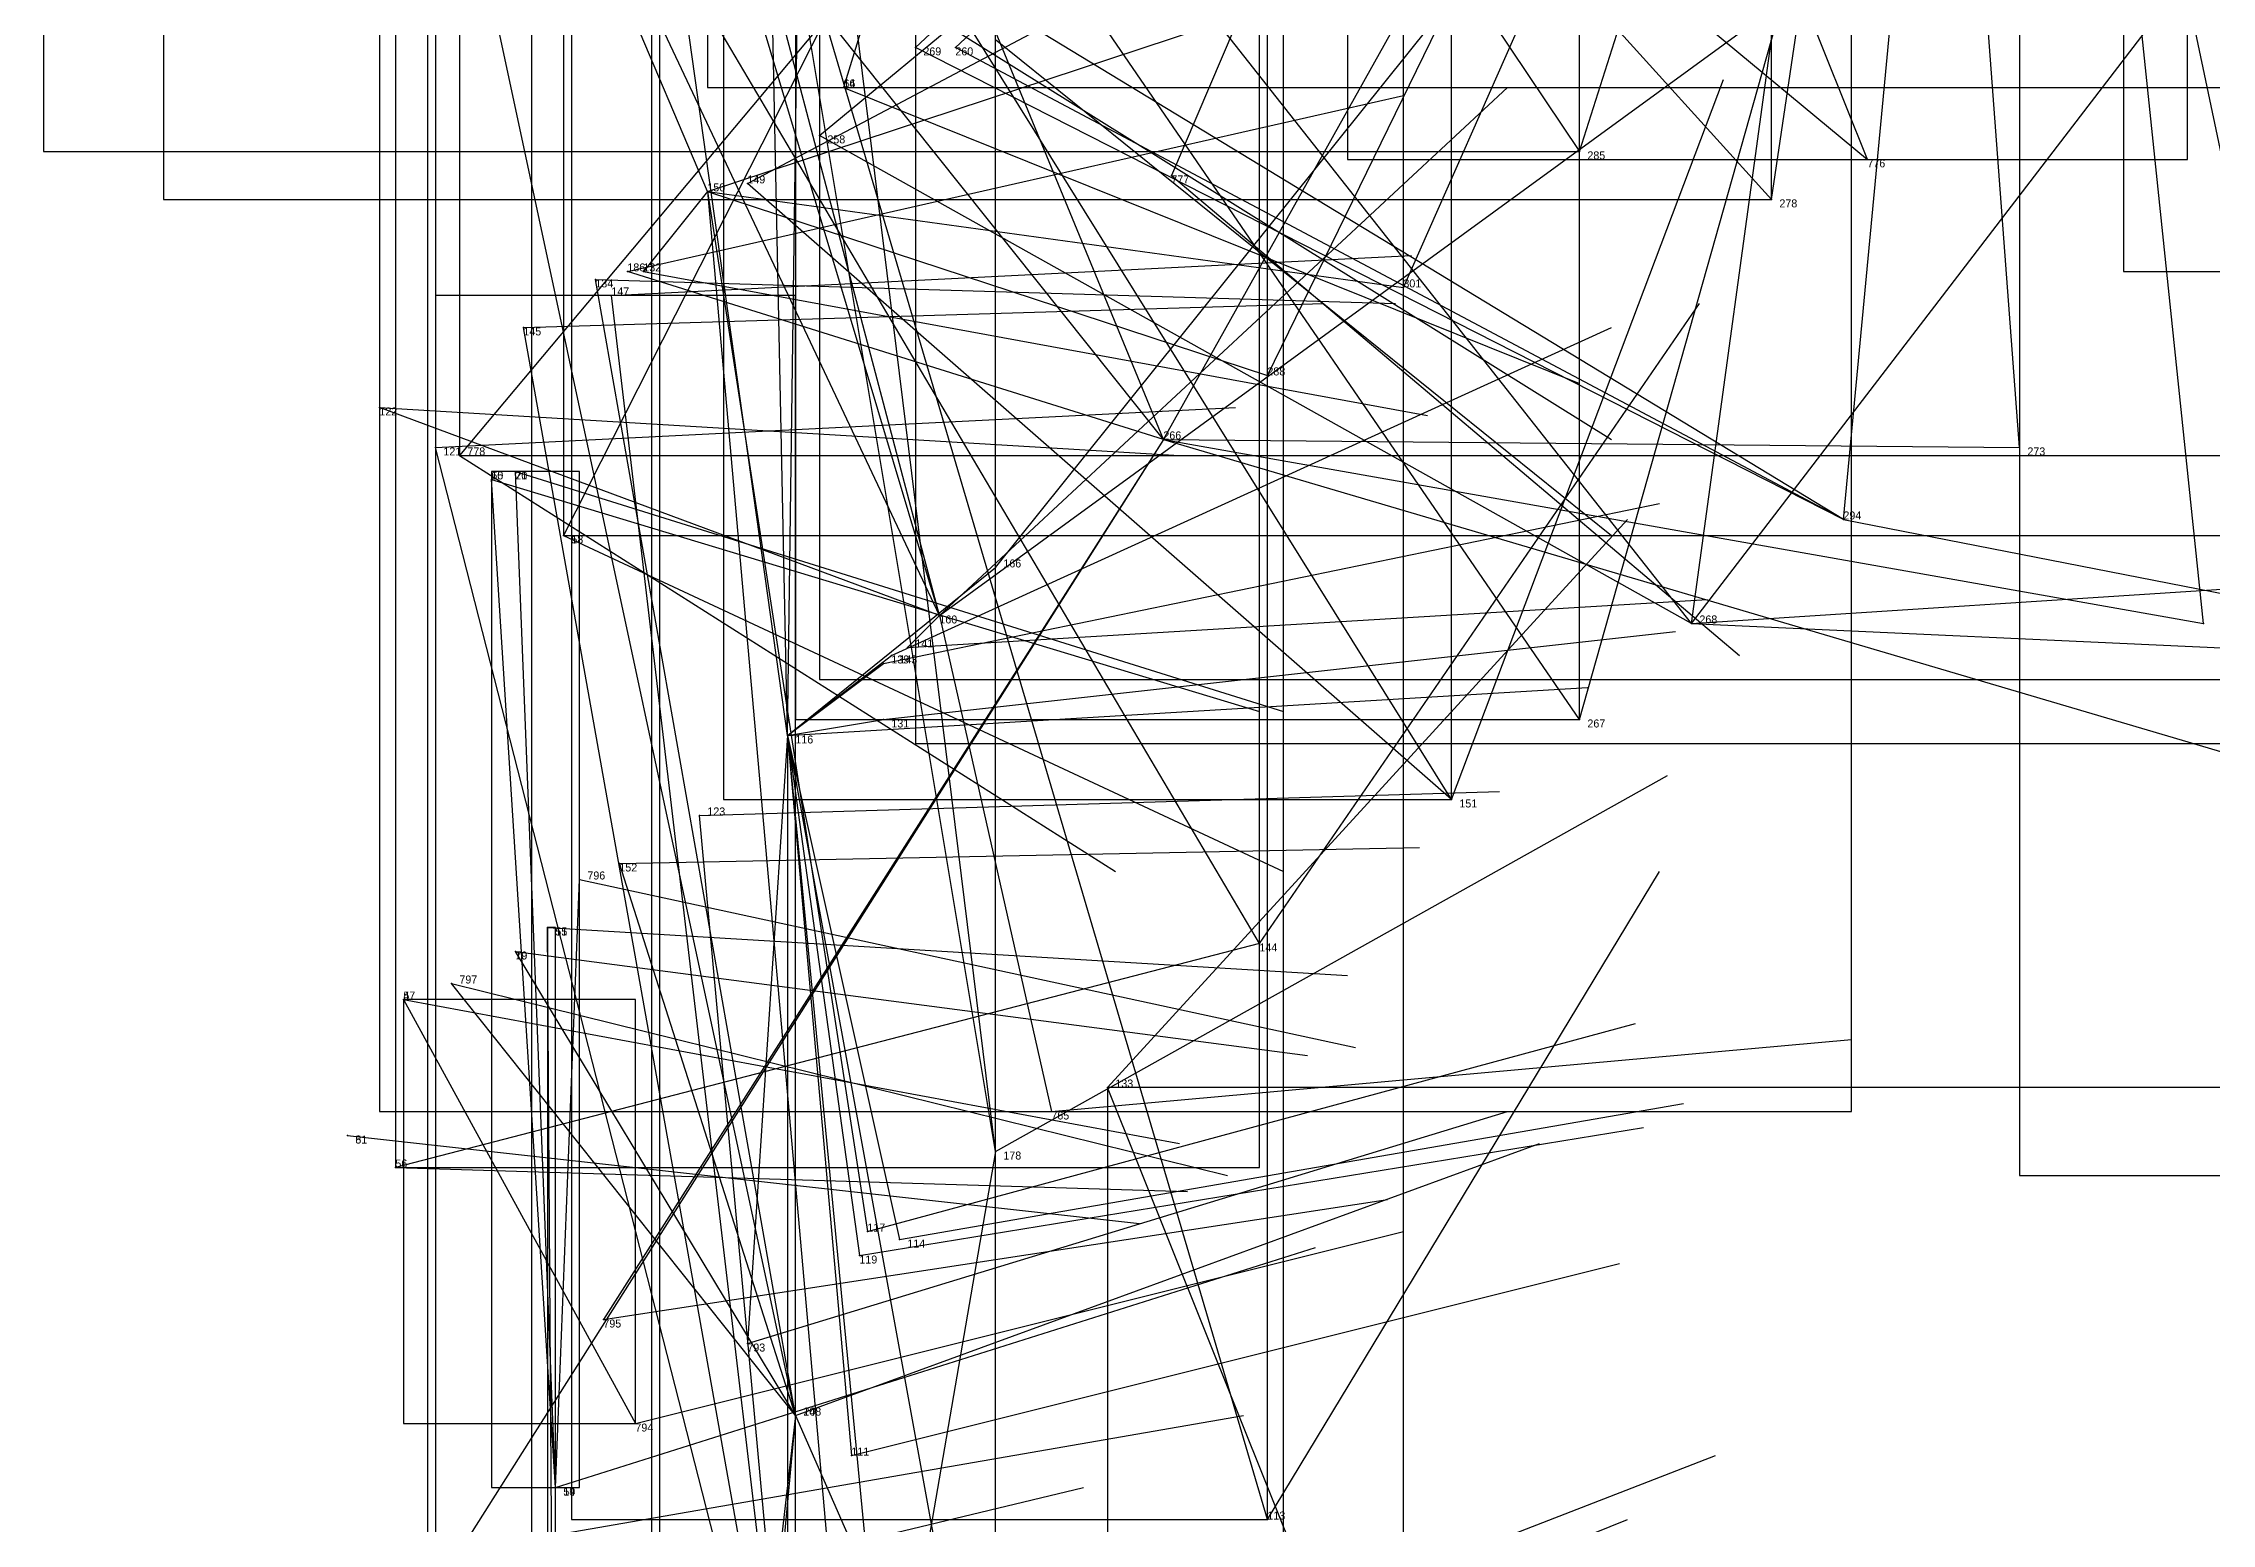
# Model space of a CAD drawing. Extents: x 59.1 to 70.8, y 600.3 to 605.1.
# Drawn here: x 68.112 to 68.383, y 600.6605 to 600.8455 of the extents above; entities that cross this region are included whole.
import ezdxf

# ---------------------------------------------------------------- set-up
doc = ezdxf.new("R2010")
doc.units = 0
for name, color, linetype in [('Clients', 3, 'CONTINUOUS'), ('Facilities', 3, 'CONTINUOUS'), ('Facilities_lines', 3, 'CONTINUOUS'), ('Min_max_boxes', 1, 'CONTINUOUS'), ('Normals', 1, 'CONTINUOUS'), ('Source_points', 5, 'CONTINUOUS'), ('Text', 3, 'CONTINUOUS')]:
    doc.layers.add(name, color=color, linetype=linetype)

msp = doc.modelspace()

# ---------------------------------------------------------------- linework, layer by layer
at = {"layer": 'Clients', "color": 5}
for p in [(68.221, 600.845, 444.091), (68.226, 600.845, 444.087), (68.212, 600.84, 443.494), (68.212, 600.84, 443.494), (68.209, 600.834, 444.03), (68.304, 600.832, 444.222), (68.253, 600.829, 443.234), (68.34, 600.831, 443.117), (68.2, 600.828, 443.968), (68.328, 600.826, 444.141), (68.181, 600.816, 443.642), (68.185, 600.817, 443.84), (68.187, 600.817, 443.575), (68.282, 600.815, 444.168), (68.183, 600.814, 443.777), (68.172, 600.81, 443.714), (68.265, 600.804, 444.107), (68.154, 600.8, 443.583), (68.161, 600.795, 443.658), (68.164, 600.794, 443.195), (68.359, 600.795, 444.087), (68.168, 600.791, 443.426), (68.168, 600.791, 443.426), (68.171, 600.792, 443.349), (68.171, 600.792, 443.349), (68.177, 600.784, 443.271), (68.177, 600.784, 443.271), (68.231, 600.78, 443.993), (68.382, 600.773, 444.031), (68.218, 600.769, 443.865), (68.22, 600.77, 443.732), (68.217, 600.768, 443.798), (68.217, 600.761, 443.734), (68.194, 600.749, 443.611), (68.184, 600.743, 443.548), (68.179, 600.741, 443.349), (68.175, 600.735, 443.487), (68.175, 600.735, 443.487), (68.171, 600.732, 443.423), (68.171, 600.732, 443.423), (68.157, 600.726, 443.226), (68.163, 600.728, 443.291), (68.245, 600.715, 443.854), (68.238, 600.712, 443.589), (68.15, 600.709, 443.263), (68.156, 600.705, 443.342), (68.215, 600.697, 443.533), (68.219, 600.696, 443.735), (68.214, 600.694, 443.669), (68.182, 600.686, 443.416), (68.2, 600.683, 443.473), (68.206, 600.674, 443.571), (68.186, 600.673, 443.413), (68.213, 600.669, 443.646), (68.176, 600.665, 443.352)]:
    msp.add_point(p, dxfattribs=at)
at = {"layer": 'Facilities', "color": 3}
for p in [(68.195, 600.827, 443.902), (68.252, 600.796, 444.046), (68.337, 600.786, 444.14), (68.224, 600.774, 443.928), (68.318, 600.773, 444.081), (68.304, 600.761, 444.023), (68.205, 600.759, 443.671), (68.288, 600.751, 443.963), (68.264, 600.733, 443.909), (68.157, 600.726, 443.226), (68.15, 600.709, 443.263), (68.231, 600.707, 443.793), (68.206, 600.674, 443.571), (68.176, 600.665, 443.352), (68.265, 600.661, 443.741)]:
    msp.add_point(p, dxfattribs=at)
at = {"layer": 'Facilities_lines', "color": 3}
for p, q in [((68.287, 601.084, 443.823), (68.212, 600.84, 443.494)), ((68.287, 601.084, 443.823), (68.212, 600.84, 443.494)), ((68.231, 600.707, 443.793), (68.19, 601.04, 444.119)), ((68.174, 601.026, 444.586), (68.304, 600.832, 444.222)), ((68.224, 600.774, 443.928), (68.16, 601.017, 444.263)), ((68.252, 600.796, 444.046), (68.161, 601.017, 444.396)), ((68.283, 600.993, 443.561), (68.177, 600.784, 443.271)), ((68.283, 600.993, 443.561), (68.177, 600.784, 443.271)), ((68.224, 600.774, 443.928), (68.163, 600.978, 444.076)), ((68.315, 600.974, 443.483), (68.164, 600.794, 443.195)), ((68.315, 600.974, 443.483), (68.253, 600.829, 443.234)), ((68.231, 600.707, 443.793), (68.188, 600.965, 443.963)), ((68.265, 600.661, 443.741), (68.178, 600.956, 444.102)), ((68.205, 600.759, 443.671), (68.201, 600.955, 443.767)), ((68.222, 600.943, 444.383), (68.328, 600.826, 444.141)), ((68.318, 600.773, 444.081), (68.443, 600.936, 444.49)), ((68.318, 600.773, 444.081), (68.21, 600.91, 444.269)), ((68.205, 600.759, 443.671), (68.207, 600.905, 443.74)), ((68.304, 600.761, 444.023), (68.206, 600.904, 444.206)), ((68.288, 600.751, 443.963), (68.197, 600.897, 444.144)), ((68.206, 600.674, 443.571), (68.16, 600.889, 443.781)), ((68.252, 600.796, 444.046), (68.181, 600.885, 444.021)), ((68.275, 600.885, 443.395), (68.34, 600.831, 443.117)), ((68.224, 600.774, 443.928), (68.174, 600.88, 443.891)), ((68.264, 600.733, 443.909), (68.176, 600.882, 443.955)), ((68.195, 600.827, 443.902), (68.173, 600.879, 443.703)), ((68.205, 600.759, 443.671), (68.189, 600.873, 443.624)), ((68.224, 600.774, 443.928), (68.338, 600.857, 444.337)), ((68.337, 600.786, 444.14), (68.23, 600.851, 444.152)), ((68.337, 600.786, 444.14), (68.221, 600.845, 444.091)), ((68.337, 600.786, 444.14), (68.226, 600.845, 444.087)), ((68.318, 600.773, 444.081), (68.209, 600.834, 444.03)), ((68.195, 600.827, 443.902), (68.187, 600.817, 443.575)), ((68.195, 600.827, 443.902), (68.215, 600.697, 443.533)), ((68.195, 600.827, 443.902), (68.265, 600.804, 444.107)), ((68.195, 600.827, 443.902), (68.282, 600.815, 444.168)), ((68.195, 600.827, 443.902), (68.213, 600.624, 443.367)), ((68.288, 600.751, 443.963), (68.2, 600.828, 443.968)), ((68.206, 600.674, 443.571), (68.181, 600.816, 443.642)), ((68.252, 600.796, 444.046), (68.185, 600.817, 443.84)), ((68.206, 600.619, 443.502), (68.183, 600.814, 443.777)), ((68.206, 600.619, 443.502), (68.172, 600.81, 443.714)), ((68.224, 600.774, 443.928), (68.154, 600.8, 443.583)), ((68.252, 600.796, 444.046), (68.164, 600.657, 443.29)), ((68.252, 600.796, 444.046), (68.182, 600.686, 443.416)), ((68.252, 600.796, 444.046), (68.401, 600.752, 443.976)), ((68.252, 600.796, 444.046), (68.359, 600.795, 444.087)), ((68.252, 600.796, 444.046), (68.382, 600.773, 444.031)), ((68.206, 600.619, 443.502), (68.161, 600.795, 443.658)), ((68.176, 600.665, 443.352), (68.168, 600.791, 443.426)), ((68.176, 600.665, 443.352), (68.168, 600.791, 443.426)), ((68.176, 600.665, 443.352), (68.171, 600.792, 443.349)), ((68.176, 600.665, 443.352), (68.171, 600.792, 443.349)), ((68.337, 600.786, 444.14), (68.48, 600.758, 443.895)), ((68.205, 600.759, 443.671), (68.231, 600.78, 443.993)), ((68.318, 600.773, 444.081), (68.457, 600.782, 444.008)), ((68.224, 600.774, 443.928), (68.22, 600.77, 443.732)), ((68.224, 600.774, 443.928), (68.238, 600.712, 443.589)), ((68.318, 600.773, 444.081), (68.471, 600.766, 443.954)), ((68.205, 600.759, 443.671), (68.218, 600.769, 443.865)), ((68.205, 600.759, 443.671), (68.217, 600.768, 443.798)), ((68.205, 600.759, 443.671), (68.217, 600.761, 443.734)), ((68.205, 600.759, 443.671), (68.2, 600.683, 443.473)), ((68.205, 600.759, 443.671), (68.205, 600.614, 443.437)), ((68.205, 600.759, 443.671), (68.205, 600.614, 443.437)), ((68.205, 600.759, 443.671), (68.218, 600.624, 443.566)), ((68.205, 600.759, 443.671), (68.218, 600.624, 443.566)), ((68.205, 600.759, 443.671), (68.213, 600.669, 443.646)), ((68.205, 600.759, 443.671), (68.219, 600.696, 443.735)), ((68.205, 600.759, 443.671), (68.214, 600.694, 443.669)), ((68.205, 600.759, 443.671), (68.228, 600.633, 443.628)), ((68.206, 600.619, 443.502), (68.194, 600.749, 443.611)), ((68.206, 600.674, 443.571), (68.184, 600.743, 443.548)), ((68.176, 600.665, 443.352), (68.179, 600.741, 443.349)), ((68.176, 600.595, 443.252), (68.175, 600.735, 443.487)), ((68.176, 600.595, 443.252), (68.175, 600.735, 443.487)), ((68.264, 600.733, 443.909), (68.156, 600.705, 443.342)), ((68.206, 600.674, 443.571), (68.171, 600.732, 443.423)), ((68.206, 600.674, 443.571), (68.171, 600.732, 443.423)), ((68.157, 600.726, 443.226), (68.157, 600.726, 443.226)), ((68.157, 600.726, 443.226), (68.186, 600.673, 443.413)), ((68.206, 600.674, 443.571), (68.163, 600.728, 443.291)), ((68.33, 600.503, 443.327), (68.245, 600.715, 443.854)), ((68.15, 600.709, 443.263), (68.15, 600.709, 443.263)), ((68.231, 600.707, 443.793), (68.209, 600.579, 443.369)), ((68.206, 600.674, 443.571), (68.198, 600.587, 443.294)), ((68.206, 600.674, 443.571), (68.199, 600.613, 443.307)), ((68.206, 600.674, 443.571), (68.206, 600.674, 443.571)), ((68.206, 600.674, 443.571), (68.267, 600.535, 443.319)), ((68.176, 600.665, 443.352), (68.176, 600.665, 443.352))]:
    msp.add_line(p, q, dxfattribs=at)
at = {"layer": 'Min_max_boxes', "color": 1}
for p, q in [((68.112, 601.286, 444.222), (68.112, 600.832, 444.222)), ((68.112, 601.286, 445.294), (68.112, 600.832, 445.294)), ((68.304, 600.832, 444.222), (68.304, 601.286, 444.222)), ((68.304, 600.832, 445.294), (68.304, 601.286, 445.294)), ((68.195, 601.268, 443.494), (68.195, 600.84, 443.494)), ((68.195, 601.268, 444.441), (68.195, 600.84, 444.441)), ((68.127, 601.186, 444.141), (68.127, 600.826, 444.141)), ((68.127, 601.186, 444.823), (68.127, 600.826, 444.823)), ((68.328, 600.826, 444.141), (68.328, 601.186, 444.141)), ((68.328, 600.826, 444.823), (68.328, 601.186, 444.823)), ((68.372, 601.161, 443.95), (68.372, 600.817, 443.95)), ((68.372, 601.161, 444.668), (68.372, 600.817, 444.668)), ((68.188, 601.04, 443.369), (68.188, 600.579, 443.369)), ((68.188, 601.04, 444.119), (68.188, 600.579, 444.119)), ((68.231, 600.579, 443.369), (68.231, 601.04, 443.369)), ((68.231, 600.579, 444.119), (68.231, 601.04, 444.119)), ((68.154, 601.017, 443.583), (68.154, 600.712, 443.583)), ((68.154, 601.017, 444.337), (68.154, 600.712, 444.337)), ((68.161, 601.017, 443.29), (68.161, 600.657, 443.29)), ((68.161, 601.017, 444.396), (68.161, 600.657, 444.396)), ((68.338, 600.712, 443.583), (68.338, 601.017, 443.583)), ((68.338, 600.712, 444.337), (68.338, 601.017, 444.337)), ((68.359, 601.006, 443.729), (68.359, 600.704, 443.729)), ((68.359, 601.006, 444.394), (68.359, 600.704, 444.394)), ((68.177, 601.004, 443.271), (68.177, 600.784, 443.271)), ((68.177, 601.004, 443.607), (68.177, 600.784, 443.607)), ((68.164, 600.974, 443.195), (68.164, 600.794, 443.195)), ((68.164, 600.974, 443.665), (68.164, 600.794, 443.665)), ((68.178, 600.956, 443.741), (68.178, 600.661, 443.741)), ((68.178, 600.956, 444.102), (68.178, 600.661, 444.102)), ((68.265, 600.661, 443.741), (68.265, 600.956, 443.741)), ((68.265, 600.661, 444.102), (68.265, 600.956, 444.102)), ((68.189, 600.955, 443.437), (68.189, 600.614, 443.437)), ((68.189, 600.955, 443.993), (68.189, 600.614, 443.993)), ((68.231, 600.614, 443.437), (68.231, 600.955, 443.437)), ((68.231, 600.614, 443.993), (68.231, 600.955, 443.993)), ((68.209, 600.936, 443.954), (68.209, 600.766, 443.954)), ((68.209, 600.936, 444.49), (68.209, 600.766, 444.49)), ((68.275, 600.93, 443.117), (68.275, 600.831, 443.117)), ((68.275, 600.93, 443.395), (68.275, 600.831, 443.395)), ((68.38, 600.831, 443.117), (68.38, 600.93, 443.117)), ((68.38, 600.831, 443.395), (68.38, 600.93, 443.395)), ((68.206, 600.904, 444.023), (68.206, 600.761, 444.023)), ((68.206, 600.904, 444.206), (68.206, 600.761, 444.206)), ((68.304, 600.761, 444.023), (68.304, 600.904, 444.023)), ((68.304, 600.761, 444.206), (68.304, 600.904, 444.206)), ((68.197, 600.897, 443.963), (68.197, 600.751, 443.963)), ((68.197, 600.897, 444.144), (68.197, 600.751, 444.144)), ((68.288, 600.751, 443.963), (68.288, 600.897, 443.963)), ((68.288, 600.751, 444.144), (68.288, 600.897, 444.144)), ((68.16, 600.889, 443.291), (68.16, 600.535, 443.291)), ((68.16, 600.889, 443.781), (68.16, 600.535, 443.781)), ((68.267, 600.535, 443.291), (68.267, 600.889, 443.291)), ((68.267, 600.535, 443.781), (68.267, 600.889, 443.781)), ((68.156, 600.882, 443.342), (68.156, 600.705, 443.342)), ((68.156, 600.882, 443.955), (68.156, 600.705, 443.955)), ((68.264, 600.705, 443.342), (68.264, 600.882, 443.342)), ((68.264, 600.705, 443.955), (68.264, 600.882, 443.955)), ((68.173, 600.879, 443.367), (68.173, 600.624, 443.367)), ((68.173, 600.879, 444.168), (68.173, 600.624, 444.168)), ((68.282, 600.624, 443.367), (68.282, 600.879, 443.367)), ((68.282, 600.624, 444.168), (68.282, 600.879, 444.168)), ((68.221, 600.851, 443.895), (68.221, 600.758, 443.895)), ((68.221, 600.851, 444.152), (68.221, 600.758, 444.152)), ((68.195, 600.84, 443.494), (68.408, 600.84, 443.494)), ((68.195, 600.84, 444.441), (68.408, 600.84, 444.441)), ((68.195, 600.84, 443.494), (68.195, 600.84, 444.441)), ((68.112, 600.832, 444.222), (68.304, 600.832, 444.222)), ((68.112, 600.832, 445.294), (68.304, 600.832, 445.294)), ((68.112, 600.832, 444.222), (68.112, 600.832, 445.294)), ((68.304, 600.832, 444.222), (68.304, 600.832, 445.294)), ((68.275, 600.831, 443.117), (68.38, 600.831, 443.117)), ((68.275, 600.831, 443.395), (68.38, 600.831, 443.395)), ((68.275, 600.831, 443.117), (68.275, 600.831, 443.395)), ((68.38, 600.831, 443.117), (68.38, 600.831, 443.395)), ((68.127, 600.826, 444.141), (68.328, 600.826, 444.141)), ((68.127, 600.826, 444.823), (68.328, 600.826, 444.823)), ((68.127, 600.826, 444.141), (68.127, 600.826, 444.823)), ((68.328, 600.826, 444.141), (68.328, 600.826, 444.823)), ((68.372, 600.817, 443.95), (68.576, 600.817, 443.95)), ((68.372, 600.817, 444.668), (68.576, 600.817, 444.668)), ((68.372, 600.817, 443.95), (68.372, 600.817, 444.668)), ((68.206, 600.814, 443.502), (68.161, 600.814, 443.502)), ((68.161, 600.814, 443.502), (68.161, 600.619, 443.502)), ((68.206, 600.814, 443.777), (68.161, 600.814, 443.777)), ((68.161, 600.814, 443.777), (68.161, 600.619, 443.777)), ((68.161, 600.814, 443.502), (68.161, 600.814, 443.777)), ((68.206, 600.619, 443.502), (68.206, 600.814, 443.502)), ((68.206, 600.619, 443.777), (68.206, 600.814, 443.777)), ((68.206, 600.814, 443.502), (68.206, 600.814, 443.777)), ((68.164, 600.794, 443.195), (68.477, 600.794, 443.195)), ((68.164, 600.794, 443.665), (68.477, 600.794, 443.665)), ((68.164, 600.794, 443.195), (68.164, 600.794, 443.665)), ((68.179, 600.792, 443.349), (68.168, 600.792, 443.349)), ((68.168, 600.792, 443.349), (68.168, 600.665, 443.349)), ((68.179, 600.792, 443.426), (68.168, 600.792, 443.426)), ((68.168, 600.792, 443.426), (68.168, 600.665, 443.426)), ((68.168, 600.792, 443.349), (68.168, 600.792, 443.426)), ((68.179, 600.665, 443.349), (68.179, 600.792, 443.349)), ((68.179, 600.665, 443.426), (68.179, 600.792, 443.426)), ((68.179, 600.792, 443.349), (68.179, 600.792, 443.426)), ((68.177, 600.784, 443.271), (68.428, 600.784, 443.271)), ((68.177, 600.784, 443.607), (68.428, 600.784, 443.607)), ((68.177, 600.784, 443.271), (68.177, 600.784, 443.607)), ((68.209, 600.766, 443.954), (68.471, 600.766, 443.954)), ((68.209, 600.766, 444.49), (68.471, 600.766, 444.49)), ((68.209, 600.766, 443.954), (68.209, 600.766, 444.49)), ((68.206, 600.761, 444.023), (68.304, 600.761, 444.023)), ((68.206, 600.761, 444.206), (68.304, 600.761, 444.206)), ((68.206, 600.761, 444.023), (68.206, 600.761, 444.206)), ((68.304, 600.761, 444.023), (68.304, 600.761, 444.206)), ((68.221, 600.758, 443.895), (68.48, 600.758, 443.895)), ((68.221, 600.758, 444.152), (68.48, 600.758, 444.152)), ((68.221, 600.758, 443.895), (68.221, 600.758, 444.152)), ((68.197, 600.751, 443.963), (68.288, 600.751, 443.963)), ((68.197, 600.751, 444.144), (68.288, 600.751, 444.144)), ((68.197, 600.751, 443.963), (68.197, 600.751, 444.144)), ((68.288, 600.751, 443.963), (68.288, 600.751, 444.144)), ((68.176, 600.735, 443.252), (68.175, 600.735, 443.252)), ((68.175, 600.735, 443.252), (68.175, 600.595, 443.252)), ((68.176, 600.735, 443.487), (68.175, 600.735, 443.487)), ((68.175, 600.735, 443.487), (68.175, 600.595, 443.487)), ((68.175, 600.735, 443.252), (68.175, 600.735, 443.487)), ((68.176, 600.595, 443.252), (68.176, 600.735, 443.252)), ((68.176, 600.595, 443.487), (68.176, 600.735, 443.487)), ((68.176, 600.735, 443.252), (68.176, 600.735, 443.487)), ((68.186, 600.726, 443.226), (68.157, 600.726, 443.226)), ((68.157, 600.726, 443.226), (68.157, 600.673, 443.226)), ((68.186, 600.726, 443.413), (68.157, 600.726, 443.413)), ((68.157, 600.726, 443.413), (68.157, 600.673, 443.413)), ((68.157, 600.726, 443.226), (68.157, 600.726, 443.413)), ((68.186, 600.673, 443.226), (68.186, 600.726, 443.226)), ((68.186, 600.673, 443.413), (68.186, 600.726, 443.413)), ((68.186, 600.726, 443.226), (68.186, 600.726, 443.413)), ((68.483, 600.715, 443.172), (68.245, 600.715, 443.172)), ((68.245, 600.715, 443.172), (68.245, 600.432, 443.172)), ((68.483, 600.715, 443.854), (68.245, 600.715, 443.854)), ((68.245, 600.715, 443.854), (68.245, 600.432, 443.854)), ((68.245, 600.715, 443.172), (68.245, 600.715, 443.854)), ((68.154, 600.712, 443.583), (68.338, 600.712, 443.583)), ((68.154, 600.712, 444.337), (68.338, 600.712, 444.337)), ((68.154, 600.712, 443.583), (68.154, 600.712, 444.337)), ((68.338, 600.712, 443.583), (68.338, 600.712, 444.337)), ((68.15, 600.709, 443.263), (68.15, 600.709, 443.263)), ((68.15, 600.709, 443.263), (68.15, 600.709, 443.263)), ((68.15, 600.709, 443.263), (68.15, 600.709, 443.263)), ((68.15, 600.709, 443.263), (68.15, 600.709, 443.263)), ((68.15, 600.709, 443.263), (68.15, 600.709, 443.263)), ((68.15, 600.709, 443.263), (68.15, 600.709, 443.263)), ((68.15, 600.709, 443.263), (68.15, 600.709, 443.263)), ((68.15, 600.709, 443.263), (68.15, 600.709, 443.263)), ((68.15, 600.709, 443.263), (68.15, 600.709, 443.263)), ((68.15, 600.709, 443.263), (68.15, 600.709, 443.263)), ((68.15, 600.709, 443.263), (68.15, 600.709, 443.263)), ((68.15, 600.709, 443.263), (68.15, 600.709, 443.263)), ((68.156, 600.705, 443.342), (68.264, 600.705, 443.342)), ((68.156, 600.705, 443.955), (68.264, 600.705, 443.955)), ((68.156, 600.705, 443.342), (68.156, 600.705, 443.955)), ((68.264, 600.705, 443.342), (68.264, 600.705, 443.955)), ((68.359, 600.704, 443.729), (68.559, 600.704, 443.729)), ((68.359, 600.704, 444.394), (68.559, 600.704, 444.394)), ((68.359, 600.704, 443.729), (68.359, 600.704, 444.394)), ((68.157, 600.673, 443.226), (68.186, 600.673, 443.226)), ((68.157, 600.673, 443.413), (68.186, 600.673, 443.413)), ((68.157, 600.673, 443.226), (68.157, 600.673, 443.413)), ((68.186, 600.673, 443.226), (68.186, 600.673, 443.413)), ((68.168, 600.665, 443.349), (68.179, 600.665, 443.349)), ((68.168, 600.665, 443.426), (68.179, 600.665, 443.426)), ((68.168, 600.665, 443.349), (68.168, 600.665, 443.426)), ((68.179, 600.665, 443.349), (68.179, 600.665, 443.426)), ((68.178, 600.661, 443.741), (68.265, 600.661, 443.741)), ((68.178, 600.661, 444.102), (68.265, 600.661, 444.102)), ((68.178, 600.661, 443.741), (68.178, 600.661, 444.102)), ((68.265, 600.661, 443.741), (68.265, 600.661, 444.102))]:
    msp.add_line(p, q, dxfattribs=at)
at = {"layer": 'Normals', "color": 1}
for p, q in [((68.304, 600.832, 444.222), (68.333, 600.923, 444.191)), ((68.328, 600.826, 444.141), (68.342, 600.92, 444.109)), ((68.34, 600.831, 443.117), (68.306, 600.916, 443.077)), ((68.221, 600.845, 444.091), (68.291, 600.91, 444.063)), ((68.226, 600.845, 444.087), (68.297, 600.911, 444.063)), ((68.282, 600.815, 444.168), (68.321, 600.903, 444.14)), ((68.209, 600.834, 444.03), (68.284, 600.896, 444.006)), ((68.265, 600.804, 444.107), (68.307, 600.89, 444.078)), ((68.359, 600.795, 444.087), (68.352, 600.889, 444.054)), ((68.252, 600.796, 444.046), (68.299, 600.88, 444.019)), ((68.337, 600.786, 444.14), (68.346, 600.881, 444.11)), ((68.2, 600.828, 443.968), (68.287, 600.874, 443.952)), ((68.318, 600.773, 444.081), (68.331, 600.868, 444.052)), ((68.382, 600.773, 444.031), (68.372, 600.869, 444.004)), ((68.195, 600.827, 443.902), (68.289, 600.858, 443.888)), ((68.231, 600.78, 443.993), (68.292, 600.856, 443.969)), ((68.304, 600.761, 444.023), (68.33, 600.853, 443.993)), ((68.223, 600.849, 443.392), (68.308, 600.796, 443.398)), ((68.223, 600.849, 443.392), (68.308, 600.796, 443.398)), ((68.231, 600.846, 443.313), (68.308, 600.784, 443.331)), ((68.401, 600.752, 443.976), (68.381, 600.847, 443.952)), ((68.212, 600.84, 443.494), (68.304, 600.803, 443.506)), ((68.212, 600.84, 443.494), (68.304, 600.803, 443.506)), ((68.224, 600.774, 443.928), (68.295, 600.84, 443.905)), ((68.288, 600.751, 443.963), (68.322, 600.841, 443.935)), ((68.185, 600.817, 443.84), (68.282, 600.839, 443.829)), ((68.253, 600.829, 443.234), (68.324, 600.769, 443.27)), ((68.183, 600.814, 443.777), (68.283, 600.819, 443.775)), ((68.181, 600.816, 443.642), (68.281, 600.813, 443.639)), ((68.187, 600.817, 443.575), (68.285, 600.799, 443.583)), ((68.172, 600.81, 443.714), (68.272, 600.813, 443.712)), ((68.264, 600.733, 443.909), (68.319, 600.813, 443.885)), ((68.218, 600.769, 443.865), (68.308, 600.81, 443.848)), ((68.154, 600.8, 443.583), (68.254, 600.794, 443.579)), ((68.161, 600.795, 443.658), (68.261, 600.8, 443.653)), ((68.164, 600.794, 443.195), (68.246, 600.742, 443.218)), ((68.168, 600.791, 443.426), (68.264, 600.762, 443.422)), ((68.168, 600.791, 443.426), (68.264, 600.762, 443.422)), ((68.171, 600.792, 443.349), (68.267, 600.762, 443.347)), ((68.171, 600.792, 443.349), (68.267, 600.762, 443.347)), ((68.217, 600.768, 443.798), (68.314, 600.788, 443.784)), ((68.245, 600.715, 443.854), (68.31, 600.786, 443.826)), ((68.177, 600.784, 443.271), (68.267, 600.742, 443.284)), ((68.177, 600.784, 443.271), (68.267, 600.742, 443.284)), ((68.22, 600.77, 443.732), (68.32, 600.776, 443.728)), ((68.217, 600.761, 443.734), (68.316, 600.772, 443.728)), ((68.205, 600.759, 443.671), (68.305, 600.765, 443.664)), ((68.231, 600.707, 443.793), (68.315, 600.754, 443.768)), ((68.194, 600.749, 443.611), (68.294, 600.752, 443.608)), ((68.184, 600.743, 443.548), (68.284, 600.745, 443.54)), ((68.265, 600.661, 443.741), (68.314, 600.742, 443.708)), ((68.179, 600.741, 443.349), (68.276, 600.72, 443.341)), ((68.175, 600.735, 443.487), (68.275, 600.729, 443.483)), ((68.175, 600.735, 443.487), (68.275, 600.729, 443.483)), ((68.171, 600.732, 443.423), (68.27, 600.719, 443.413)), ((68.171, 600.732, 443.423), (68.27, 600.719, 443.413)), ((68.157, 600.726, 443.226), (68.254, 600.708, 443.245)), ((68.157, 600.726, 443.226), (68.254, 600.708, 443.245)), ((68.163, 600.728, 443.291), (68.26, 600.704, 443.287)), ((68.215, 600.697, 443.533), (68.311, 600.723, 443.526)), ((68.238, 600.712, 443.589), (68.338, 600.721, 443.586)), ((68.2, 600.683, 443.473), (68.295, 600.712, 443.462)), ((68.219, 600.696, 443.735), (68.317, 600.713, 443.726)), ((68.214, 600.694, 443.669), (68.312, 600.71, 443.658)), ((68.15, 600.709, 443.263), (68.249, 600.698, 443.262)), ((68.15, 600.709, 443.263), (68.249, 600.698, 443.262)), ((68.206, 600.674, 443.571), (68.299, 600.708, 443.56)), ((68.206, 600.674, 443.571), (68.299, 600.708, 443.56)), ((68.156, 600.705, 443.342), (68.255, 600.702, 443.33)), ((68.182, 600.686, 443.416), (68.28, 600.701, 443.404)), ((68.186, 600.673, 443.413), (68.282, 600.697, 443.398)), ((68.176, 600.665, 443.352), (68.271, 600.695, 443.346)), ((68.176, 600.665, 443.352), (68.271, 600.695, 443.346)), ((68.213, 600.669, 443.646), (68.309, 600.693, 443.635)), ((68.164, 600.657, 443.29), (68.262, 600.674, 443.282)), ((68.228, 600.633, 443.628), (68.321, 600.669, 443.618)), ((68.146, 600.642, 443.233), (68.242, 600.665, 443.252)), ((68.218, 600.624, 443.566), (68.31, 600.661, 443.555)), ((68.218, 600.624, 443.566), (68.31, 600.661, 443.555))]:
    msp.add_line(p, q, dxfattribs=at)
at = {"layer": 'Source_points', "color": 5}
for p in [(68.221, 600.845, 444.091), (68.226, 600.845, 444.087), (68.212, 600.84, 443.494), (68.212, 600.84, 443.494), (68.209, 600.834, 444.03), (68.304, 600.832, 444.222), (68.253, 600.829, 443.234), (68.34, 600.831, 443.117), (68.195, 600.827, 443.902), (68.2, 600.828, 443.968), (68.328, 600.826, 444.141), (68.181, 600.816, 443.642), (68.185, 600.817, 443.84), (68.187, 600.817, 443.575), (68.282, 600.815, 444.168), (68.183, 600.814, 443.777), (68.172, 600.81, 443.714), (68.265, 600.804, 444.107), (68.154, 600.8, 443.583), (68.252, 600.796, 444.046), (68.161, 600.795, 443.658), (68.164, 600.794, 443.195), (68.359, 600.795, 444.087), (68.168, 600.791, 443.426), (68.168, 600.791, 443.426), (68.171, 600.792, 443.349), (68.171, 600.792, 443.349), (68.337, 600.786, 444.14), (68.177, 600.784, 443.271), (68.177, 600.784, 443.271), (68.231, 600.78, 443.993), (68.224, 600.774, 443.928), (68.318, 600.773, 444.081), (68.382, 600.773, 444.031), (68.218, 600.769, 443.865), (68.22, 600.77, 443.732), (68.217, 600.768, 443.798), (68.217, 600.761, 443.734), (68.304, 600.761, 444.023), (68.205, 600.759, 443.671), (68.288, 600.751, 443.963), (68.194, 600.749, 443.611), (68.184, 600.743, 443.548), (68.179, 600.741, 443.349), (68.175, 600.735, 443.487), (68.175, 600.735, 443.487), (68.171, 600.732, 443.423), (68.171, 600.732, 443.423), (68.264, 600.733, 443.909), (68.157, 600.726, 443.226), (68.157, 600.726, 443.226), (68.163, 600.728, 443.291), (68.245, 600.715, 443.854), (68.238, 600.712, 443.589), (68.15, 600.709, 443.263), (68.15, 600.709, 443.263), (68.231, 600.707, 443.793), (68.156, 600.705, 443.342), (68.215, 600.697, 443.533), (68.219, 600.696, 443.735), (68.214, 600.694, 443.669), (68.182, 600.686, 443.416), (68.2, 600.683, 443.473), (68.206, 600.674, 443.571), (68.206, 600.674, 443.571), (68.186, 600.673, 443.413), (68.213, 600.669, 443.646), (68.176, 600.665, 443.352), (68.176, 600.665, 443.352), (68.265, 600.661, 443.741)]:
    msp.add_point(p, dxfattribs=at)

# ---------------------------------------------------------------- texts
at = {"layer": 'Text', "color": 3}
for s, p in [('269', (68.222, 600.844, 444.091)), ('260', (68.226, 600.844, 444.087)), ('64', (68.212, 600.84, 443.494)), ('16', (68.212, 600.84, 443.494)), ('258', (68.21, 600.833, 444.03)), ('285', (68.305, 600.831, 444.222)), ('149', (68.2, 600.828, 443.968)), ('777', (68.253, 600.828, 443.234)), ('776', (68.34, 600.83, 443.117)), ('150', (68.195, 600.827, 443.902)), ('278', (68.329, 600.825, 444.141)), ('186', (68.185, 600.817, 443.84)), ('132', (68.187, 600.817, 443.575)), ('134', (68.181, 600.815, 443.642)), ('147', (68.183, 600.814, 443.777)), ('301', (68.282, 600.815, 444.168)), ('145', (68.172, 600.809, 443.714)), ('288', (68.265, 600.804, 444.107)), ('122', (68.154, 600.799, 443.583)), ('266', (68.252, 600.796, 444.046)), ('121', (68.162, 600.794, 443.658)), ('778', (68.165, 600.794, 443.195)), ('273', (68.36, 600.794, 444.087)), ('60', (68.168, 600.791, 443.426)), ('15', (68.168, 600.791, 443.426)), ('20', (68.171, 600.791, 443.349)), ('71', (68.171, 600.791, 443.349)), ('294', (68.337, 600.786, 444.14)), ('58', (68.178, 600.783, 443.271)), ('13', (68.178, 600.783, 443.271)), ('166', (68.232, 600.78, 443.993)), ('160', (68.224, 600.773, 443.928)), ('268', (68.319, 600.773, 444.081)), ('139', (68.218, 600.768, 443.798)), ('143', (68.219, 600.768, 443.865)), ('141', (68.221, 600.77, 443.732)), ('131', (68.218, 600.76, 443.734)), ('267', (68.305, 600.76, 444.023)), ('116', (68.206, 600.758, 443.671)), ('123', (68.195, 600.749, 443.611)), ('151', (68.289, 600.75, 443.963)), ('796', (68.18, 600.741, 443.349)), ('152', (68.184, 600.742, 443.548)), ('55', (68.176, 600.734, 443.487)), ('11', (68.176, 600.734, 443.487)), ('70', (68.171, 600.731, 443.423)), ('19', (68.171, 600.731, 443.423)), ('144', (68.264, 600.732, 443.909)), ('797', (68.164, 600.728, 443.291)), ('47', (68.157, 600.726, 443.226)), ('5', (68.157, 600.726, 443.226)), ('133', (68.246, 600.715, 443.854)), ('765', (68.238, 600.711, 443.589)), ('51', (68.151, 600.708, 443.263)), ('8', (68.151, 600.708, 443.263)), ('178', (68.232, 600.706, 443.793)), ('56', (68.156, 600.705, 443.342)), ('117', (68.215, 600.697, 443.533)), ('114', (68.22, 600.695, 443.735)), ('119', (68.214, 600.693, 443.669)), ('795', (68.182, 600.685, 443.416)), ('793', (68.2, 600.682, 443.473)), ('24', (68.207, 600.674, 443.571)), ('108', (68.207, 600.674, 443.571)), ('794', (68.186, 600.672, 443.413)), ('111', (68.213, 600.669, 443.646)), ('59', (68.177, 600.664, 443.352)), ('14', (68.177, 600.664, 443.352)), ('113', (68.265, 600.661, 443.741))]:
    msp.add_text(s, height=0.001, dxfattribs=at).set_placement(p)

doc.saveas('drawing.dxf')
